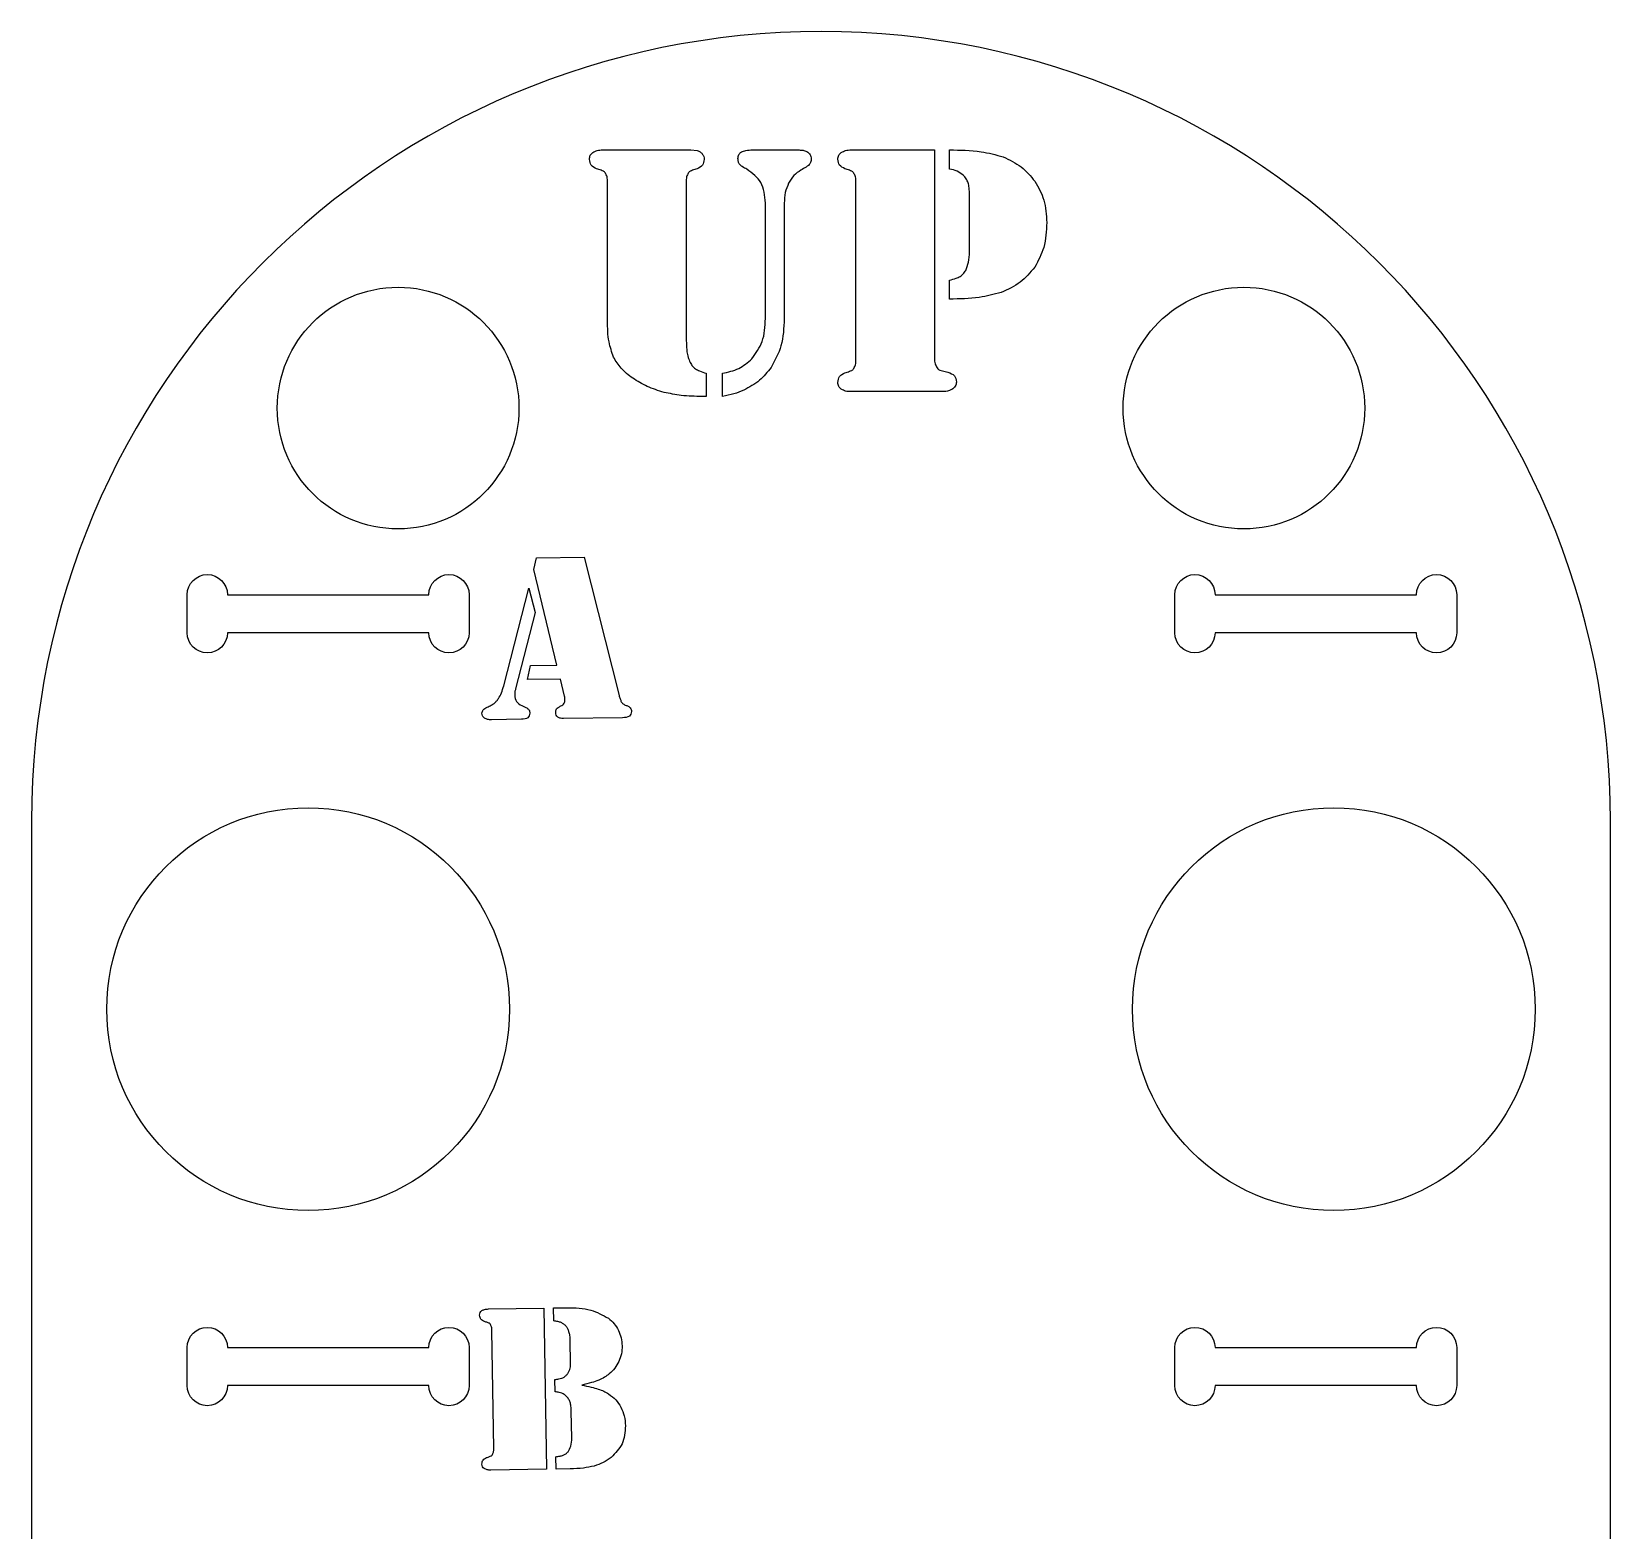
# Model space of a CAD drawing. Header units: inches. Extents: x -96 to 0, y -48 to 0.
# Drawn here: x -20.747 to -15.847, y -19.256 to -14.605 of the extents above; entities that cross this region are included whole.
import ezdxf

# ---------------------------------------------------------------- set-up
doc = ezdxf.new("R2010")
doc.units = ezdxf.units.IN
doc.layers.get('0').update_dxf_attribs({"linetype": 'CONTINUOUS'})

msp = doc.modelspace()

# ---------------------------------------------------------------- linework, layer by layer
for p, q in [((-18.9739, -14.9723), (-18.7002, -14.9723)), ((-18.7002, -14.9723), (-18.6804, -14.9745)), ((-18.5096, -14.9723), (-18.375, -14.9723)), ((-18.203, -14.9723), (-17.9442, -14.9723)), ((-17.9442, -14.9723), (-17.9442, -15.6179)), ((-17.898, -15.0317), (-17.898, -14.9723)), ((-18.959, -15.5031), (-18.959, -15.0723)), ((-18.7151, -15.0723), (-18.7151, -15.5333)), ((-18.1881, -15.6223), (-18.1881, -15.0723)), ((-18.4689, -15.4954), (-18.4689, -15.1372)), ((-18.4107, -15.1372), (-18.4107, -15.496)), ((-17.8359, -15.2883), (-17.8359, -15.1124)), ((-17.8975, -15.435), (-17.8975, -15.3762)), ((-18.653, -15.6652), (-18.653, -15.7372)), ((-18.6024, -15.7372), (-18.6024, -15.6652)), ((-17.925, -15.7223), (-18.203, -15.7223)), ((-18.653, -15.7372), (-18.6651, -15.7372)), ((-19.188, -16.2744), (-19.1794, -16.2384)), ((-19.1794, -16.2384), (-19.0318, -16.2361)), ((-19.0318, -16.2361), (-18.9233, -16.6648)), ((-19.116, -16.5711), (-19.188, -16.2744)), ((-19.2813, -16.6349), (-19.2032, -16.3318)), ((-19.2032, -16.3318), (-19.1834, -16.4073)), ((-19.1834, -16.4073), (-19.2445, -16.6449)), ((-19.2072, -16.6161), (-19.198, -16.5724)), ((-19.198, -16.5724), (-19.116, -16.5711)), ((-19.105, -16.6145), (-19.2072, -16.6161)), ((-19.0925, -16.6675), (-19.105, -16.6145)), ((-19.225, -16.6966), (-19.2121, -16.7023)), ((-19.2262, -16.7391), (-19.3192, -16.7406)), ((-18.9127, -16.7343), (-19.0955, -16.7371)), ((-19.3288, -18.5691), (-19.1563, -18.5664)), ((-19.1563, -18.5664), (-19.1486, -19.0663)), ((-19.1267, -18.5659), (-19.0845, -18.5653)), ((-19.126, -18.6062), (-19.1267, -18.5659)), ((-19.3122, -19.0022), (-19.3179, -18.6356)), ((-19.0737, -18.7446), (-19.075, -18.6611)), ((-19.1215, -18.826), (-19.1221, -18.7879)), ((-19.0702, -18.9699), (-19.0715, -18.8867)), ((-19.1189, -19.0659), (-19.1195, -19.0274)), ((-19.1486, -19.0663), (-19.3211, -19.069)), ((-19.0753, -19.0652), (-19.1189, -19.0659))]:
    msp.add_line(p, q)
for points in [[(-17.6755, -23.3747), (-17.5574, -23.3747, -1), (-17.5574, -23.4997), (-17.5574, -33.3908, 0.32705), (-15.8465, -31.055), (-15.8465, -17.055, 1), (-20.7465, -17.055), (-20.7465, -31.055, 0.327738), (-19.0298, -33.3927), (-19.0298, -23.4997, -1), (-19.0298, -23.3747), (-18.9117, -23.3747, -1), (-18.9117, -23.4997), (-18.9117, -33.2192, 0.140052), (-17.6755, -33.2176), (-17.6755, -23.4997, -1)], [(-19.3887, -16.3525), (-19.3887, -16.4706, -1), (-19.5137, -16.4706), (-20.1387, -16.4706, -1), (-20.2637, -16.4706), (-20.2637, -16.3525, -1), (-20.1387, -16.3525), (-19.5137, -16.3525, -1)], [(-17.1985, -16.4706), (-17.1985, -16.3525, -1), (-17.0735, -16.3525), (-16.4485, -16.3525, -1), (-16.3235, -16.3525), (-16.3235, -16.4706, -1), (-16.4485, -16.4706), (-17.0735, -16.4706, -1)], [(-19.3887, -18.6887), (-19.3887, -18.8068, -1), (-19.5137, -18.8068), (-20.1387, -18.8068, -1), (-20.2637, -18.8068), (-20.2637, -18.6887, -1), (-20.1387, -18.6887), (-19.5137, -18.6887, -1)], [(-17.1985, -18.8068), (-17.1985, -18.6887, -1), (-17.0735, -18.6887), (-16.4485, -18.6887, -1), (-16.3235, -18.6887), (-16.3235, -18.8068, -1), (-16.4485, -18.8068), (-17.0735, -18.8068, -1)]]:
    msp.add_lwpolyline(points, format="xyb", close=True)
for centre, radius in [((-19.6089, -15.7734), 0.375), ((-16.9841, -15.7734), 0.375), ((-19.8882, -17.6387), 0.625), ((-16.7048, -17.6387), 0.625)]:
    msp.add_circle(centre, radius)
for points, knots in [([(-19.0151, -15.0015), (-19.0147, -14.997), (-19.0139, -14.9884), (-19.0075, -14.9826), (-19.0043, -14.9798)], [0, 0, 0, 0, 0.03264141, 0.06354331, 0.06354331, 0.06354331, 0.06354331]), ([(-19.0043, -14.9798), (-19.0001, -14.9776), (-18.9906, -14.9728), (-18.9798, -14.9725), (-18.9739, -14.9723)], [0, 0, 0, 0, 0.03587154, 0.0806051, 0.0806051, 0.0806051, 0.0806051]), ([(-18.6804, -14.9745), (-18.6775, -14.9756), (-18.6716, -14.9778), (-18.6672, -14.9822), (-18.6651, -14.9844)], [0, 0, 0, 0, 0.02373555, 0.0469735, 0.0469735, 0.0469735, 0.0469735]), ([(-18.6651, -14.9844), (-18.6633, -14.9869), (-18.6597, -14.9921), (-18.6593, -14.9983), (-18.659, -15.0015)], [0, 0, 0, 0, 0.02297985, 0.04666922, 0.04666922, 0.04666922, 0.04666922]), ([(-18.5541, -14.9987), (-18.5537, -14.9944), (-18.5531, -14.9861), (-18.5467, -14.9809), (-18.5436, -14.9784)], [0, 0, 0, 0, 0.03175195, 0.06037459, 0.06037459, 0.06037459, 0.06037459]), ([(-18.5436, -14.9784), (-18.5391, -14.9766), (-18.5282, -14.9724), (-18.5164, -14.9724), (-18.5096, -14.9723)], [0, 0, 0, 0, 0.03674085, 0.08852057, 0.08852057, 0.08852057, 0.08852057]), ([(-18.375, -14.9723), (-18.3702, -14.9723), (-18.3626, -14.9723), (-18.355, -14.9729), (-18.3522, -14.9732)], [0, 0, 0, 0, 0.03611515, 0.05797784, 0.05797784, 0.05797784, 0.05797784]), ([(-18.3522, -14.9732), (-18.3502, -14.9736), (-18.3463, -14.9744), (-18.3427, -14.9763), (-18.3409, -14.9773)], [0, 0, 0, 0, 0.01493566, 0.03061874, 0.03061874, 0.03061874, 0.03061874]), ([(-18.3409, -14.9773), (-18.3367, -14.9802), (-18.3287, -14.9857), (-18.3273, -14.9952), (-18.3266, -14.9998)], [0, 0, 0, 0, 0.03680048, 0.07049241, 0.07049241, 0.07049241, 0.07049241]), ([(-18.2442, -15.0009), (-18.2438, -14.9966), (-18.2429, -14.9882), (-18.2366, -14.9825), (-18.2335, -14.9798)], [0, 0, 0, 0, 0.03161841, 0.06225908, 0.06225908, 0.06225908, 0.06225908]), ([(-18.2335, -14.9798), (-18.2292, -14.9776), (-18.2197, -14.9728), (-18.2089, -14.9725), (-18.203, -14.9723)], [0, 0, 0, 0, 0.03587153, 0.08060505, 0.08060505, 0.08060505, 0.08060505]), ([(-17.898, -14.9723), (-17.865, -14.9725), (-17.8083, -14.9727), (-17.7538, -14.9876), (-17.731, -14.9938)], [0, 0, 0, 0, 0.2501834, 0.4293467, 0.4293467, 0.4293467, 0.4293467]), ([(-17.731, -14.9938), (-17.7115, -15.003), (-17.6731, -15.021), (-17.646, -15.0536), (-17.6326, -15.0696)], [0, 0, 0, 0, 0.162158, 0.3188518, 0.3188518, 0.3188518, 0.3188518]), ([(-18.9931, -15.0306), (-18.9995, -15.0276), (-19.0121, -15.0219), (-19.0141, -15.0082), (-19.0151, -15.0015)], [0, 0, 0, 0, 0.05012652, 0.09858358, 0.09858358, 0.09858358, 0.09858358]), ([(-18.9719, -15.038), (-18.9742, -15.0371), (-18.9812, -15.0345), (-18.9883, -15.0322), (-18.9931, -15.0306)], [0, 0, 0, 0, 0.01843736, 0.05694395, 0.05694395, 0.05694395, 0.05694395]), ([(-18.9656, -15.0443), (-18.9666, -15.0429), (-18.9683, -15.0404), (-18.9709, -15.0387), (-18.9719, -15.038)], [0, 0, 0, 0, 0.01315923, 0.02289412, 0.02289412, 0.02289412, 0.02289412]), ([(-18.7022, -15.038), (-18.7032, -15.0387), (-18.7058, -15.0404), (-18.7075, -15.0429), (-18.7085, -15.0443)], [0, 0, 0, 0, 0.00973494, 0.02289414, 0.02289414, 0.02289414, 0.02289414]), ([(-18.681, -15.0306), (-18.6858, -15.0322), (-18.6929, -15.0345), (-18.6999, -15.0371), (-18.7022, -15.038)], [0, 0, 0, 0, 0.03850656, 0.05694391, 0.05694391, 0.05694391, 0.05694391]), ([(-18.659, -15.0015), (-18.66, -15.0082), (-18.662, -15.0219), (-18.6746, -15.0276), (-18.681, -15.0306)], [0, 0, 0, 0, 0.04845705, 0.09858363, 0.09858363, 0.09858363, 0.09858363]), ([(-18.5489, -15.0171), (-18.5504, -15.0146), (-18.5538, -15.009), (-18.554, -15.0024), (-18.5541, -14.9987)], [0, 0, 0, 0, 0.02207883, 0.04932104, 0.04932104, 0.04932104, 0.04932104]), ([(-18.5266, -15.0322), (-18.5315, -15.0297), (-18.5395, -15.0256), (-18.5462, -15.0195), (-18.5489, -15.0171)], [0, 0, 0, 0, 0.04135111, 0.06857993, 0.06857993, 0.06857993, 0.06857993]), ([(-18.4689, -15.1372), (-18.4708, -15.1142), (-18.4745, -15.0704), (-18.5098, -15.0446), (-18.5266, -15.0322)], [0, 0, 0, 0, 0.1663238, 0.3178553, 0.3178553, 0.3178553, 0.3178553]), ([(-18.359, -15.035), (-18.3667, -15.0401), (-18.3825, -15.0505), (-18.392, -15.0669), (-18.3969, -15.0754)], [0, 0, 0, 0, 0.0692647, 0.142382, 0.142382, 0.142382, 0.142382]), ([(-18.3354, -15.0201), (-18.3378, -15.0219), (-18.3454, -15.0273), (-18.3535, -15.0319), (-18.359, -15.035)], [0, 0, 0, 0, 0.02255217, 0.07089979, 0.07089979, 0.07089979, 0.07089979]), ([(-18.3266, -14.9998), (-18.327, -15.0037), (-18.3277, -15.0114), (-18.3328, -15.0172), (-18.3354, -15.0201)], [0, 0, 0, 0, 0.02880709, 0.05756341, 0.05756341, 0.05756341, 0.05756341]), ([(-18.2222, -15.0306), (-18.2286, -15.0276), (-18.2413, -15.0217), (-18.2432, -15.0078), (-18.2442, -15.0009)], [0, 0, 0, 0, 0.05031929, 0.0997797, 0.0997797, 0.0997797, 0.0997797]), ([(-18.2011, -15.038), (-18.2033, -15.0371), (-18.2103, -15.0345), (-18.2174, -15.0322), (-18.2222, -15.0306)], [0, 0, 0, 0, 0.01843732, 0.05694391, 0.05694391, 0.05694391, 0.05694391]), ([(-18.1947, -15.0443), (-18.1957, -15.0429), (-18.1974, -15.0404), (-18.2, -15.0387), (-18.2011, -15.038)], [0, 0, 0, 0, 0.01315915, 0.02289396, 0.02289396, 0.02289396, 0.02289396]), ([(-17.8552, -15.0509), (-17.8612, -15.0462), (-17.8739, -15.0363), (-17.8897, -15.0333), (-17.898, -15.0317)], [0, 0, 0, 0, 0.0570931, 0.1208351, 0.1208351, 0.1208351, 0.1208351]), ([(-18.959, -15.0723), (-18.9591, -15.0667), (-18.9592, -15.0568), (-18.9637, -15.048), (-18.9656, -15.0443)], [0, 0, 0, 0, 0.04242412, 0.07398955, 0.07398955, 0.07398955, 0.07398955]), ([(-18.7085, -15.0443), (-18.7104, -15.048), (-18.7149, -15.0568), (-18.715, -15.0667), (-18.7151, -15.0723)], [0, 0, 0, 0, 0.03156543, 0.07398955, 0.07398955, 0.07398955, 0.07398955]), ([(-18.3969, -15.0754), (-18.4009, -15.0849), (-18.4092, -15.1047), (-18.4102, -15.1261), (-18.4107, -15.1372)], [0, 0, 0, 0, 0.078295, 0.1619637, 0.1619637, 0.1619637, 0.1619637]), ([(-18.1881, -15.0723), (-18.1882, -15.0667), (-18.1883, -15.0568), (-18.1928, -15.048), (-18.1947, -15.0443)], [0, 0, 0, 0, 0.04242424, 0.07398965, 0.07398965, 0.07398965, 0.07398965]), ([(-17.8398, -15.074), (-17.8415, -15.0698), (-17.845, -15.061), (-17.8517, -15.0544), (-17.8552, -15.0509)], [0, 0, 0, 0, 0.03402103, 0.0711097, 0.0711097, 0.0711097, 0.0711097]), ([(-17.8359, -15.1124), (-17.836, -15.1049), (-17.836, -15.0919), (-17.8387, -15.0793), (-17.8398, -15.074)], [0, 0, 0, 0, 0.05727196, 0.09840232, 0.09840232, 0.09840232, 0.09840232]), ([(-17.6326, -15.0696), (-17.6219, -15.0885), (-17.5994, -15.1282), (-17.5971, -15.1738), (-17.5958, -15.1976)], [0, 0, 0, 0, 0.1633996, 0.3425222, 0.3425222, 0.3425222, 0.3425222]), ([(-17.5958, -15.1976), (-17.5969, -15.2238), (-17.599, -15.2729), (-17.6223, -15.316), (-17.6332, -15.3361)], [0, 0, 0, 0, 0.1968199, 0.36857, 0.36857, 0.36857, 0.36857]), ([(-17.8475, -15.346), (-17.8441, -15.3377), (-17.8366, -15.3192), (-17.8362, -15.2993), (-17.8359, -15.2883)], [0, 0, 0, 0, 0.0675265, 0.15054, 0.15054, 0.15054, 0.15054]), ([(-17.6332, -15.3361), (-17.6472, -15.3528), (-17.6758, -15.387), (-17.7167, -15.4053), (-17.7376, -15.4146)], [0, 0, 0, 0, 0.1635915, 0.3357878, 0.3357878, 0.3357878, 0.3357878]), ([(-17.8975, -15.3762), (-17.8907, -15.3746), (-17.8792, -15.3719), (-17.8686, -15.3668), (-17.8642, -15.3646)], [0, 0, 0, 0, 0.05307811, 0.08961988, 0.08961988, 0.08961988, 0.08961988]), ([(-17.8642, -15.3646), (-17.8611, -15.3622), (-17.8543, -15.3571), (-17.8499, -15.3498), (-17.8475, -15.346)], [0, 0, 0, 0, 0.03006666, 0.0642381, 0.0642381, 0.0642381, 0.0642381]), ([(-17.7376, -15.4146), (-17.7601, -15.4205), (-17.8124, -15.4343), (-17.8666, -15.4347), (-17.8975, -15.435)], [0, 0, 0, 0, 0.1763142, 0.4107824, 0.4107824, 0.4107824, 0.4107824]), ([(-18.9403, -15.6152), (-18.9458, -15.5996), (-18.9583, -15.5634), (-18.9588, -15.525), (-18.959, -15.5031)], [0, 0, 0, 0, 0.1251868, 0.2902949, 0.2902949, 0.2902949, 0.2902949]), ([(-18.5107, -15.6201), (-18.4985, -15.6031), (-18.472, -15.566), (-18.47, -15.5202), (-18.4689, -15.4954)], [0, 0, 0, 0, 0.1561149, 0.3405065, 0.3405065, 0.3405065, 0.3405065]), ([(-18.4107, -15.496), (-18.4119, -15.5246), (-18.4141, -15.5783), (-18.4395, -15.6256), (-18.4513, -15.6476)], [0, 0, 0, 0, 0.2150827, 0.403408, 0.403408, 0.403408, 0.403408]), ([(-18.7151, -15.5333), (-18.7151, -15.5465), (-18.7151, -15.5683), (-18.7133, -15.5899), (-18.7126, -15.5984)], [0, 0, 0, 0, 0.1006702, 0.1655627, 0.1655627, 0.1655627, 0.1655627]), ([(-18.881, -15.6806), (-18.8937, -15.671), (-18.9176, -15.6529), (-18.9331, -15.6272), (-18.9403, -15.6152)], [0, 0, 0, 0, 0.1199658, 0.2261285, 0.2261285, 0.2261285, 0.2261285]), ([(-18.7126, -15.5984), (-18.7116, -15.6044), (-18.7096, -15.6159), (-18.7048, -15.6265), (-18.7024, -15.6317)], [0, 0, 0, 0, 0.04550781, 0.0886257, 0.0886257, 0.0886257, 0.0886257]), ([(-18.6024, -15.6652), (-18.5849, -15.6616), (-18.5504, -15.6545), (-18.5238, -15.6315), (-18.5107, -15.6201)], [0, 0, 0, 0, 0.133476, 0.2635563, 0.2635563, 0.2635563, 0.2635563]), ([(-18.1947, -15.6504), (-18.1928, -15.6466), (-18.1883, -15.6379), (-18.1882, -15.628), (-18.1881, -15.6223)], [0, 0, 0, 0, 0.0315654, 0.07398953, 0.07398953, 0.07398953, 0.07398953]), ([(-17.9442, -15.6179), (-17.9441, -15.6243), (-17.9439, -15.6353), (-17.9383, -15.6447), (-17.9359, -15.6487)], [0, 0, 0, 0, 0.0470447, 0.08215226, 0.08215226, 0.08215226, 0.08215226]), ([(-18.7024, -15.6317), (-18.7001, -15.6358), (-18.696, -15.6434), (-18.6894, -15.6489), (-18.6865, -15.6515)], [0, 0, 0, 0, 0.03561696, 0.06498481, 0.06498481, 0.06498481, 0.06498481]), ([(-18.6865, -15.6515), (-18.6823, -15.6537), (-18.6716, -15.6595), (-18.66, -15.663), (-18.653, -15.6652)], [0, 0, 0, 0, 0.03635614, 0.09219128, 0.09219128, 0.09219128, 0.09219128]), ([(-18.4513, -15.6476), (-18.4626, -15.6617), (-18.4861, -15.691), (-18.5193, -15.7087), (-18.5365, -15.7179)], [0, 0, 0, 0, 0.1360771, 0.2831235, 0.2831235, 0.2831235, 0.2831235]), ([(-18.2442, -15.6938), (-18.2432, -15.6869), (-18.2413, -15.673), (-18.2286, -15.6671), (-18.2222, -15.6641)], [0, 0, 0, 0, 0.04946035, 0.09977954, 0.09977954, 0.09977954, 0.09977954]), ([(-18.2222, -15.6641), (-18.2174, -15.6625), (-18.2103, -15.6602), (-18.2033, -15.6575), (-18.2011, -15.6567)], [0, 0, 0, 0, 0.0385066, 0.05694395, 0.05694395, 0.05694395, 0.05694395]), ([(-18.2011, -15.6567), (-18.2, -15.656), (-18.1974, -15.6543), (-18.1957, -15.6518), (-18.1947, -15.6504)], [0, 0, 0, 0, 0.00973481, 0.02289396, 0.02289396, 0.02289396, 0.02289396]), ([(-17.9359, -15.6487), (-17.9346, -15.6503), (-17.9323, -15.6531), (-17.9291, -15.6548), (-17.9277, -15.6556)], [0, 0, 0, 0, 0.01567035, 0.02748797, 0.02748797, 0.02748797, 0.02748797]), ([(-17.9277, -15.6556), (-17.925, -15.6564), (-17.9166, -15.6589), (-17.9081, -15.661), (-17.9024, -15.6624)], [0, 0, 0, 0, 0.02180639, 0.06653159, 0.06653159, 0.06653159, 0.06653159]), ([(-17.9024, -15.6624), (-17.8947, -15.665), (-17.8799, -15.67), (-17.8773, -15.6853), (-17.8761, -15.6927)], [0, 0, 0, 0, 0.0569736, 0.1096022, 0.1096022, 0.1096022, 0.1096022]), ([(-18.7837, -15.7245), (-18.8014, -15.7192), (-18.8358, -15.7087), (-18.8662, -15.6898), (-18.881, -15.6806)], [0, 0, 0, 0, 0.1402552, 0.2721181, 0.2721181, 0.2721181, 0.2721181]), ([(-18.6651, -15.7372), (-18.6869, -15.7369), (-18.7269, -15.7363), (-18.766, -15.7282), (-18.7837, -15.7245)], [0, 0, 0, 0, 0.1662707, 0.3037683, 0.3037683, 0.3037683, 0.3037683]), ([(-18.5365, -15.7179), (-18.5465, -15.7221), (-18.5677, -15.7309), (-18.5904, -15.735), (-18.6024, -15.7372)], [0, 0, 0, 0, 0.0820393, 0.174908, 0.174908, 0.174908, 0.174908]), ([(-18.2335, -15.7149), (-18.2366, -15.7121), (-18.2429, -15.7065), (-18.2438, -15.6981), (-18.2442, -15.6938)], [0, 0, 0, 0, 0.03064091, 0.06225939, 0.06225939, 0.06225939, 0.06225939]), ([(-18.203, -15.7223), (-18.2089, -15.7222), (-18.2197, -15.7219), (-18.2292, -15.7171), (-18.2335, -15.7149)], [0, 0, 0, 0, 0.04473352, 0.08060501, 0.08060501, 0.08060501, 0.08060501]), ([(-17.8903, -15.7157), (-17.8949, -15.7177), (-17.9059, -15.7223), (-17.9179, -15.7223), (-17.925, -15.7223)], [0, 0, 0, 0, 0.03741054, 0.09026072, 0.09026072, 0.09026072, 0.09026072]), ([(-17.8761, -15.6927), (-17.8768, -15.6973), (-17.8782, -15.7069), (-17.8862, -15.7127), (-17.8903, -15.7157)], [0, 0, 0, 0, 0.03402834, 0.07154123, 0.07154123, 0.07154123, 0.07154123]), ([(-19.2975, -16.675), (-19.2943, -16.6693), (-19.2871, -16.6566), (-19.2834, -16.6425), (-19.2813, -16.6349)], [0, 0, 0, 0, 0.0503649, 0.1104592, 0.1104592, 0.1104592, 0.1104592]), ([(-19.2445, -16.6449), (-19.2453, -16.6482), (-19.2469, -16.6545), (-19.2471, -16.6609), (-19.2472, -16.664)], [0, 0, 0, 0, 0.02573365, 0.04906808, 0.04906808, 0.04906808, 0.04906808]), ([(-19.3489, -16.7198), (-19.3479, -16.7163), (-19.3457, -16.7079), (-19.3377, -16.7041), (-19.333, -16.702)], [0, 0, 0, 0, 0.02669545, 0.06334016, 0.06334016, 0.06334016, 0.06334016]), ([(-19.333, -16.702), (-19.3286, -16.6999), (-19.321, -16.6964), (-19.314, -16.6917), (-19.311, -16.6897)], [0, 0, 0, 0, 0.03677635, 0.06398415, 0.06398415, 0.06398415, 0.06398415]), ([(-19.311, -16.6897), (-19.3087, -16.6877), (-19.3036, -16.6833), (-19.2996, -16.6779), (-19.2975, -16.675)], [0, 0, 0, 0, 0.02388494, 0.05082296, 0.05082296, 0.05082296, 0.05082296]), ([(-19.2472, -16.664), (-19.2461, -16.6711), (-19.244, -16.6856), (-19.2314, -16.6929), (-19.225, -16.6966)], [0, 0, 0, 0, 0.0520824, 0.1051566, 0.1051566, 0.1051566, 0.1051566]), ([(-19.2121, -16.7023), (-19.2086, -16.7043), (-19.2015, -16.7084), (-19.2003, -16.7164), (-19.1998, -16.7204)], [0, 0, 0, 0, 0.02960618, 0.05855451, 0.05855451, 0.05855451, 0.05855451]), ([(-19.1199, -16.7181), (-19.1199, -16.7159), (-19.1199, -16.712), (-19.118, -16.7085), (-19.1172, -16.707)], [0, 0, 0, 0, 0.01638795, 0.02928841, 0.02928841, 0.02928841, 0.02928841]), ([(-19.1172, -16.707), (-19.1156, -16.7056), (-19.1117, -16.7019), (-19.107, -16.6993), (-19.1041, -16.6977)], [0, 0, 0, 0, 0.01599542, 0.04092714, 0.04092714, 0.04092714, 0.04092714]), ([(-19.1041, -16.6977), (-19.102, -16.6965), (-19.0981, -16.6944), (-19.0952, -16.691), (-19.094, -16.6895)], [0, 0, 0, 0, 0.0185906, 0.03339686, 0.03339686, 0.03339686, 0.03339686]), ([(-19.094, -16.6895), (-19.0932, -16.6878), (-19.0914, -16.6844), (-19.0913, -16.6805), (-19.0912, -16.6784)], [0, 0, 0, 0, 0.01374506, 0.02920919, 0.02920919, 0.02920919, 0.02920919]), ([(-19.0912, -16.6784), (-19.0913, -16.6765), (-19.0914, -16.6728), (-19.0922, -16.6692), (-19.0925, -16.6675)], [0, 0, 0, 0, 0.01490272, 0.02809552, 0.02809552, 0.02809552, 0.02809552]), ([(-18.9233, -16.6648), (-18.9223, -16.6684), (-18.9203, -16.6752), (-18.9176, -16.6818), (-18.9164, -16.6849)], [0, 0, 0, 0, 0.0283401, 0.05387644, 0.05387644, 0.05387644, 0.05387644]), ([(-18.9164, -16.6849), (-18.9147, -16.6871), (-18.9109, -16.6923), (-18.9049, -16.6947), (-18.9016, -16.696)], [0, 0, 0, 0, 0.02096636, 0.04792091, 0.04792091, 0.04792091, 0.04792091]), ([(-18.9016, -16.696), (-18.8988, -16.6971), (-18.8939, -16.6991), (-18.8899, -16.7025), (-18.8883, -16.7039)], [0, 0, 0, 0, 0.02288488, 0.03945026, 0.03945026, 0.03945026, 0.03945026]), ([(-18.8883, -16.7039), (-18.8872, -16.7054), (-18.8848, -16.7086), (-18.8846, -16.7126), (-18.8844, -16.7148)], [0, 0, 0, 0, 0.01396378, 0.0299507, 0.0299507, 0.0299507, 0.0299507]), ([(-19.3407, -16.7352), (-19.3431, -16.7332), (-19.3478, -16.7291), (-19.3485, -16.7229), (-19.3489, -16.7198)], [0, 0, 0, 0, 0.02274558, 0.04574196, 0.04574196, 0.04574196, 0.04574196]), ([(-19.3192, -16.7406), (-19.3234, -16.7405), (-19.331, -16.7404), (-19.3377, -16.7368), (-19.3407, -16.7352)], [0, 0, 0, 0, 0.03102975, 0.05699837, 0.05699837, 0.05699837, 0.05699837]), ([(-19.1998, -16.7204), (-19.2013, -16.7257), (-19.205, -16.7383), (-19.2185, -16.7388), (-19.2262, -16.7391)], [0, 0, 0, 0, 0.03880246, 0.09105279, 0.09105279, 0.09105279, 0.09105279]), ([(-19.1131, -16.7321), (-19.1151, -16.7302), (-19.119, -16.7263), (-19.1196, -16.7208), (-19.1199, -16.7181)], [0, 0, 0, 0, 0.02010653, 0.04065756, 0.04065756, 0.04065756, 0.04065756]), ([(-19.0955, -16.7371), (-19.0988, -16.737), (-19.1052, -16.7368), (-19.1106, -16.7336), (-19.1131, -16.7321)], [0, 0, 0, 0, 0.02534625, 0.04734921, 0.04734921, 0.04734921, 0.04734921]), ([(-18.8844, -16.7148), (-18.8861, -16.7203), (-18.8902, -16.7335), (-18.9044, -16.734), (-18.9127, -16.7343)], [0, 0, 0, 0, 0.04056868, 0.09632498, 0.09632498, 0.09632498, 0.09632498]), ([(-19.3491, -18.5743), (-19.3463, -18.5729), (-19.34, -18.5695), (-19.3328, -18.5692), (-19.3288, -18.5691)], [0, 0, 0, 0, 0.02391439, 0.05373675, 0.05373675, 0.05373675, 0.05373675]), ([(-19.0845, -18.5653), (-19.0594, -18.5656), (-19.0139, -18.5662), (-18.9742, -18.588), (-18.9565, -18.5977)], [0, 0, 0, 0, 0.1882848, 0.3399696, 0.3399696, 0.3399696, 0.3399696]), ([(-19.356, -18.5886), (-19.3558, -18.5857), (-19.3553, -18.58), (-19.3511, -18.5762), (-19.3491, -18.5743)], [0, 0, 0, 0, 0.02107895, 0.04150611, 0.04150611, 0.04150611, 0.04150611]), ([(-19.341, -18.6081), (-19.3453, -18.6062), (-19.3539, -18.6024), (-19.3553, -18.5931), (-19.356, -18.5886)], [0, 0, 0, 0, 0.03354614, 0.06651968, 0.06651968, 0.06651968, 0.06651968]), ([(-19.3269, -18.6128), (-19.3284, -18.6123), (-19.3331, -18.6106), (-19.3378, -18.6091), (-19.341, -18.6081)], [0, 0, 0, 0, 0.01229158, 0.03796264, 0.03796264, 0.03796264, 0.03796264]), ([(-19.3226, -18.617), (-19.3233, -18.616), (-19.3244, -18.6144), (-19.3261, -18.6133), (-19.3269, -18.6128)], [0, 0, 0, 0, 0.00877275, 0.0152627, 0.0152627, 0.0152627, 0.0152627]), ([(-19.3179, -18.6356), (-19.318, -18.6318), (-19.3182, -18.6252), (-19.3213, -18.6194), (-19.3226, -18.617)], [0, 0, 0, 0, 0.02828273, 0.04932636, 0.04932636, 0.04932636, 0.04932636]), ([(-19.1027, -18.6114), (-19.106, -18.6102), (-19.1136, -18.6075), (-19.1216, -18.6067), (-19.126, -18.6062)], [0, 0, 0, 0, 0.02710494, 0.06090919, 0.06090919, 0.06090919, 0.06090919]), ([(-19.0869, -18.6236), (-19.0893, -18.621), (-19.0939, -18.6161), (-19.0998, -18.6129), (-19.1027, -18.6114)], [0, 0, 0, 0, 0.02639817, 0.05095518, 0.05095518, 0.05095518, 0.05095518]), ([(-18.9565, -18.5977), (-18.9502, -18.6031), (-18.9375, -18.6138), (-18.9293, -18.6282), (-18.9252, -18.6354)], [0, 0, 0, 0, 0.0631613, 0.1252443, 0.1252443, 0.1252443, 0.1252443]), ([(-19.0786, -18.6405), (-19.0797, -18.6372), (-19.0818, -18.6312), (-19.0853, -18.626), (-19.0869, -18.6236)], [0, 0, 0, 0, 0.02624406, 0.04804435, 0.04804435, 0.04804435, 0.04804435]), ([(-19.075, -18.6611), (-19.0752, -18.6577), (-19.0756, -18.6507), (-19.0776, -18.644), (-19.0786, -18.6405)], [0, 0, 0, 0, 0.02578747, 0.05337712, 0.05337712, 0.05337712, 0.05337712]), ([(-18.9252, -18.6354), (-18.922, -18.643), (-18.9155, -18.6584), (-18.9144, -18.6751), (-18.9138, -18.6835)], [0, 0, 0, 0, 0.0624502, 0.1265387, 0.1265387, 0.1265387, 0.1265387]), ([(-18.9138, -18.6835), (-18.9141, -18.6919), (-18.9147, -18.7087), (-18.9208, -18.7243), (-18.9239, -18.732)], [0, 0, 0, 0, 0.0636384, 0.126642, 0.126642, 0.126642, 0.126642]), ([(-19.0875, -18.7753), (-19.0856, -18.7732), (-19.0817, -18.7689), (-19.0792, -18.7636), (-19.0778, -18.7608)], [0, 0, 0, 0, 0.02111679, 0.04434193, 0.04434193, 0.04434193, 0.04434193]), ([(-19.0778, -18.7608), (-19.0767, -18.758), (-19.0746, -18.7528), (-19.074, -18.7472), (-19.0737, -18.7446)], [0, 0, 0, 0, 0.02281384, 0.0426218, 0.0426218, 0.0426218, 0.0426218]), ([(-18.9239, -18.732), (-18.9277, -18.7393), (-18.9353, -18.7538), (-18.9475, -18.7648), (-18.9535, -18.7702)], [0, 0, 0, 0, 0.0622184, 0.1236521, 0.1236521, 0.1236521, 0.1236521]), ([(-19.1221, -18.7879), (-19.1181, -18.7875), (-19.111, -18.7867), (-19.1041, -18.7847), (-19.1011, -18.7839)], [0, 0, 0, 0, 0.03081255, 0.05439401, 0.05439401, 0.05439401, 0.05439401]), ([(-19.1011, -18.7839), (-19.0987, -18.7828), (-19.0937, -18.7807), (-19.0896, -18.7771), (-19.0875, -18.7753)], [0, 0, 0, 0, 0.02018573, 0.04116789, 0.04116789, 0.04116789, 0.04116789]), ([(-18.9862, -18.7898), (-18.9936, -18.7925), (-19.0108, -18.7988), (-19.0286, -18.8031), (-19.0387, -18.8056)], [0, 0, 0, 0, 0.0602418, 0.1393906, 0.1393906, 0.1393906, 0.1393906]), ([(-19.0387, -18.8056), (-19.0289, -18.8075), (-19.0117, -18.8107), (-18.9949, -18.8156), (-18.9877, -18.8177)], [0, 0, 0, 0, 0.0759017, 0.1329819, 0.1329819, 0.1329819, 0.1329819]), ([(-18.9535, -18.7702), (-18.9584, -18.7741), (-18.9686, -18.7819), (-18.9802, -18.7871), (-18.9862, -18.7898)], [0, 0, 0, 0, 0.04748694, 0.09700853, 0.09700853, 0.09700853, 0.09700853]), ([(-19.1006, -18.8304), (-19.1035, -18.8295), (-19.1104, -18.8274), (-19.1175, -18.8265), (-19.1215, -18.826)], [0, 0, 0, 0, 0.02354903, 0.05448579, 0.05448579, 0.05448579, 0.05448579]), ([(-19.0869, -18.8397), (-19.089, -18.8377), (-19.093, -18.8339), (-19.0981, -18.8315), (-19.1006, -18.8304)], [0, 0, 0, 0, 0.02192508, 0.04232646, 0.04232646, 0.04232646, 0.04232646]), ([(-19.075, -18.8582), (-19.0764, -18.8549), (-19.0792, -18.848), (-19.0843, -18.8425), (-19.0869, -18.8397)], [0, 0, 0, 0, 0.02732561, 0.05620491, 0.05620491, 0.05620491, 0.05620491]), ([(-19.0715, -18.8867), (-19.0716, -18.8813), (-19.0718, -18.8716), (-19.0741, -18.8623), (-19.075, -18.8582)], [0, 0, 0, 0, 0.04145011, 0.07317792, 0.07317792, 0.07317792, 0.07317792]), ([(-18.9877, -18.8177), (-18.982, -18.8197), (-18.9708, -18.8238), (-18.9605, -18.8299), (-18.9555, -18.8329)], [0, 0, 0, 0, 0.04650224, 0.09088895, 0.09088895, 0.09088895, 0.09088895]), ([(-18.9555, -18.8329), (-18.9477, -18.8385), (-18.9321, -18.8495), (-18.9222, -18.8658), (-18.9173, -18.8739)], [0, 0, 0, 0, 0.0719681, 0.1436124, 0.1436124, 0.1436124, 0.1436124]), ([(-18.9173, -18.8739), (-18.9133, -18.8828), (-18.9053, -18.9012), (-18.904, -18.9211), (-18.9034, -18.9314)], [0, 0, 0, 0, 0.0737181, 0.1512662, 0.1512662, 0.1512662, 0.1512662]), ([(-18.9034, -18.9314), (-18.9048, -18.951), (-18.9076, -18.9894), (-18.9347, -19.0166), (-18.948, -19.0299)], [0, 0, 0, 0, 0.1446538, 0.2829614, 0.2829614, 0.2829614, 0.2829614]), ([(-19.3163, -19.021), (-19.3151, -19.0185), (-19.3122, -19.0126), (-19.3122, -19.006), (-19.3122, -19.0022)], [0, 0, 0, 0, 0.02104347, 0.04932638, 0.04932638, 0.04932638, 0.04932638]), ([(-19.0816, -19.0122), (-19.0782, -19.0065), (-19.0704, -18.9936), (-19.0703, -18.9784), (-19.0702, -18.9699)], [0, 0, 0, 0, 0.0496274, 0.1131278, 0.1131278, 0.1131278, 0.1131278]), ([(-19.3488, -19.0504), (-19.3483, -19.0458), (-19.3471, -19.0365), (-19.3387, -19.0325), (-19.3345, -19.0304)], [0, 0, 0, 0, 0.03297348, 0.06651966, 0.06651966, 0.06651966, 0.06651966]), ([(-19.3415, -19.0644), (-19.3436, -19.0626), (-19.3479, -19.0589), (-19.3485, -19.0533), (-19.3488, -19.0504)], [0, 0, 0, 0, 0.02042716, 0.04150611, 0.04150611, 0.04150611, 0.04150611]), ([(-19.3345, -19.0304), (-19.3313, -19.0293), (-19.3266, -19.0277), (-19.322, -19.0258), (-19.3205, -19.0252)], [0, 0, 0, 0, 0.02567107, 0.03796264, 0.03796264, 0.03796264, 0.03796264]), ([(-19.3205, -19.0252), (-19.3198, -19.0248), (-19.3181, -19.0236), (-19.317, -19.0219), (-19.3163, -19.021)], [0, 0, 0, 0, 0.00648995, 0.0152627, 0.0152627, 0.0152627, 0.0152627]), ([(-19.1195, -19.0274), (-19.1151, -19.027), (-19.1073, -19.0262), (-19.0998, -19.0239), (-19.0965, -19.0229)], [0, 0, 0, 0, 0.03351004, 0.05971585, 0.05971585, 0.05971585, 0.05971585]), ([(-19.0965, -19.0229), (-19.0937, -19.0216), (-19.0881, -19.0189), (-19.0838, -19.0145), (-19.0816, -19.0122)], [0, 0, 0, 0, 0.02283674, 0.04680844, 0.04680844, 0.04680844, 0.04680844]), ([(-19.0002, -19.0565), (-19.0112, -19.0589), (-19.0359, -19.0642), (-19.0612, -19.0648), (-19.0753, -19.0652)], [0, 0, 0, 0, 0.0855226, 0.192509, 0.192509, 0.192509, 0.192509]), ([(-18.948, -19.0299), (-18.956, -19.0357), (-18.9721, -19.0472), (-18.9908, -19.0534), (-19.0002, -19.0565)], [0, 0, 0, 0, 0.0749655, 0.1495184, 0.1495184, 0.1495184, 0.1495184]), ([(-19.3211, -19.069), (-19.325, -19.069), (-19.3322, -19.0689), (-19.3386, -19.0658), (-19.3415, -19.0644)], [0, 0, 0, 0, 0.02982237, 0.05373676, 0.05373676, 0.05373676, 0.05373676])]:
    msp.add_open_spline(points, degree=3, knots=knots)

doc.saveas('drawing.dxf')
